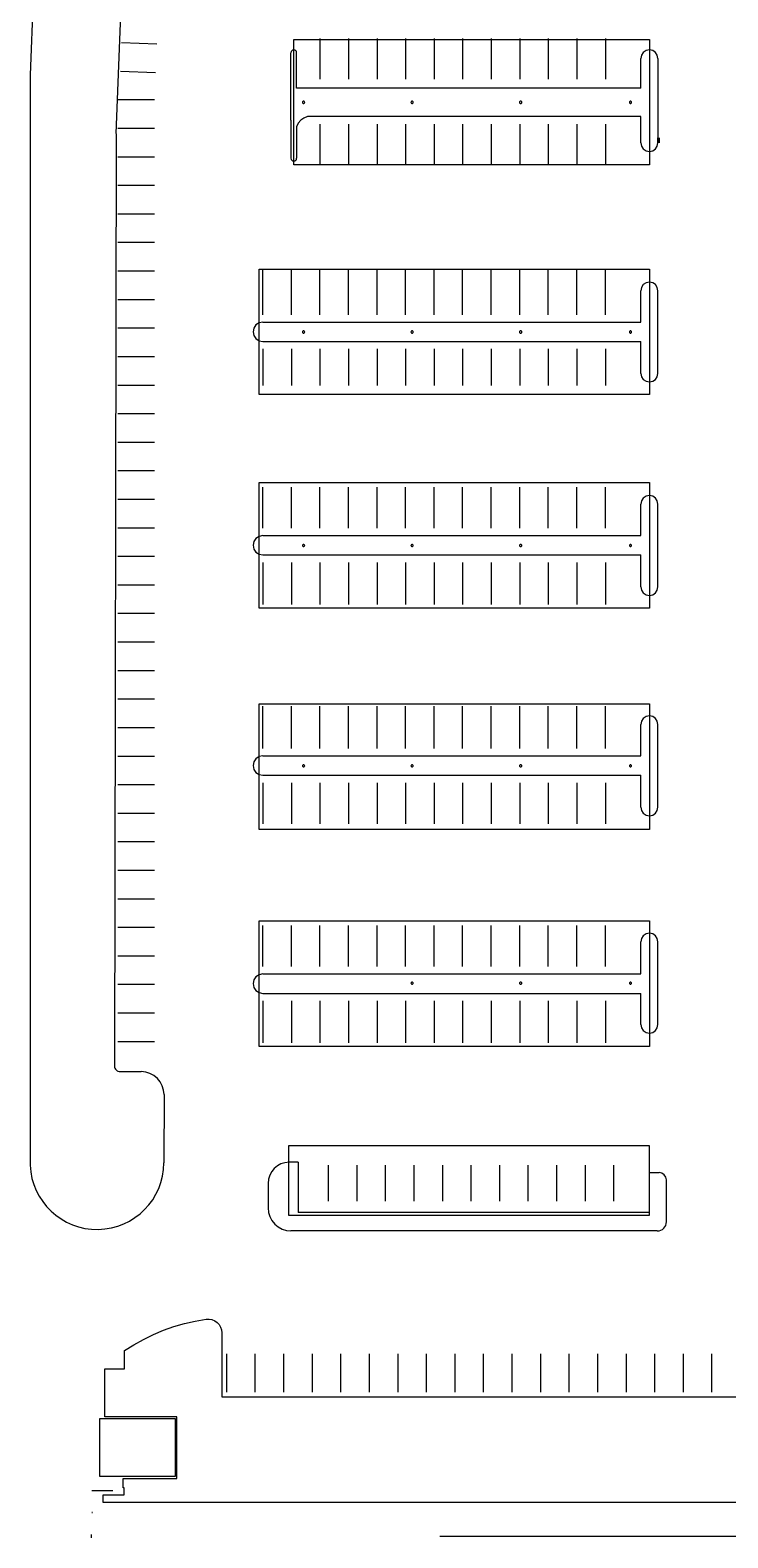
# Model space of a CAD drawing. Header units: metres. Extents: x 2 to 323, y -2 to 254.
# Drawn here: x 2 to 63.1, y 7.4 to 139.5 of the extents above; entities that cross this region are included whole.
import ezdxf

# ---------------------------------------------------------------- set-up
doc = ezdxf.new("R2010")
doc.units = ezdxf.units.M
for name, color, linetype in [('0-MURO', 7, 'Continuous'), ('0-PROYECCIONES', 7, 'Continuous'), ('0-VISTA-005', 7, 'Continuous'), ('0-VISTA-015', 7, 'Continuous'), ('00', 7, 'Continuous')]:
    doc.layers.add(name, color=color, linetype=linetype)

msp = doc.modelspace()

# ---------------------------------------------------------------- linework, layer by layer
at = {"layer": '0-MURO'}
msp.add_lwpolyline([(8.048, 17.871), (14.648, 17.871), (14.648, 12.771), (8.048, 12.771), (8.048, 17.871)], close=True, dxfattribs=at)
msp.add_lwpolyline([(8.048, 17.871), (14.648, 17.871), (14.648, 12.771), (8.048, 12.771), (8.048, 17.871)], close=True, dxfattribs=at)
at = {"layer": '0-PROYECCIONES'}
for points in [[(25.045, 127.68), (25.045, 138.68), (56.196, 138.68), (56.196, 127.68), (25.045, 127.68)], [(22.009, 107.561), (22.009, 118.561), (56.196, 118.561), (56.196, 107.561), (22.009, 107.561)], [(22.009, 88.86), (22.009, 99.86), (56.196, 99.86), (56.196, 88.86), (22.009, 88.86)], [(22.009, 69.46), (22.009, 80.46), (56.196, 80.46), (56.196, 69.46), (22.009, 69.46)], [(22.009, 50.46), (22.009, 61.46), (56.196, 61.46), (56.196, 50.46), (22.009, 50.46)], [(22.009, 50.46), (22.009, 61.46), (56.196, 61.46), (56.196, 50.46), (22.009, 50.46)], [(22.009, 50.46), (22.009, 61.46), (56.196, 61.46), (56.196, 50.46), (22.009, 50.46)], [(56.196, 41.76), (24.579, 41.76), (24.579, 35.672), (56.196, 35.672), (56.196, 41.76)], [(56.196, 41.76), (24.579, 41.76), (24.579, 35.672), (56.196, 35.672), (56.196, 41.76)]]:
    msp.add_lwpolyline(points, close=True, dxfattribs=at)
at = {"layer": '0-VISTA-005'}
for p, q in [((5.037, 215.94), (1.959, 135.559)), ((9.489, 130.425), (10.621, 158.757)), ((27.341, 138.749), (27.341, 135.2)), ((29.841, 138.749), (29.841, 135.2)), ((32.341, 138.749), (32.341, 135.2)), ((34.841, 138.749), (34.841, 135.2)), ((37.341, 138.749), (37.341, 135.2)), ((39.841, 138.749), (39.841, 135.2)), ((42.341, 138.749), (42.341, 135.2)), ((44.841, 138.749), (44.841, 135.2)), ((47.341, 138.749), (47.341, 135.2)), ((49.841, 138.749), (49.841, 135.2)), ((52.341, 138.749), (52.341, 135.2)), ((9.958, 138.397), (13.043, 138.274)), ((24.795, 131.605), (24.795, 137.51)), ((25.295, 134.41), (25.295, 137.51)), ((55.446, 134.41), (55.446, 137.01)), ((56.946, 137.01), (56.946, 129.611)), ((1.959, 135.559), (1.959, 40.055)), ((9.858, 135.899), (12.943, 135.776)), ((9.649, 133.399), (12.848, 133.399)), ((55.445, 134.41), (25.296, 134.41)), ((9.649, 130.899), (12.848, 130.899)), ((24.795, 131.605), (24.795, 128.261)), ((25.295, 131.01), (25.295, 128.261)), ((55.446, 131.91), (26.262, 131.91)), ((27.341, 131.26), (27.341, 127.711)), ((29.841, 131.26), (29.841, 127.711)), ((32.341, 131.26), (32.341, 127.711)), ((34.841, 131.26), (34.841, 127.711)), ((37.341, 131.26), (37.341, 127.711)), ((39.841, 131.26), (39.841, 127.711)), ((42.341, 131.26), (42.341, 127.711)), ((44.841, 131.26), (44.841, 127.711)), ((47.341, 131.26), (47.341, 127.711)), ((49.841, 131.26), (49.841, 127.711)), ((52.341, 131.26), (52.341, 127.711)), ((55.446, 129.611), (55.446, 131.91)), ((9.489, 130.4), (9.345, 48.75)), ((56.946, 129.611), (56.946, 130.061)), ((57.096, 129.611), (57.096, 130.061)), ((9.649, 128.399), (12.848, 128.399)), ((9.649, 125.899), (12.848, 125.899)), ((9.649, 123.399), (12.848, 123.399)), ((9.649, 120.899), (12.848, 120.899)), ((9.649, 118.399), (12.848, 118.399)), ((22.341, 114.561), (22.341, 118.561)), ((24.841, 114.561), (24.841, 118.561)), ((27.341, 114.561), (27.341, 118.561)), ((29.841, 114.561), (29.841, 118.561)), ((32.341, 114.561), (32.341, 118.561)), ((34.841, 114.561), (34.841, 118.561)), ((37.341, 114.561), (37.341, 118.561)), ((39.841, 114.561), (39.841, 118.561)), ((42.341, 114.561), (42.341, 118.561)), ((44.841, 114.561), (44.841, 118.561)), ((47.341, 114.561), (47.341, 118.561)), ((49.841, 114.561), (49.841, 118.561)), ((52.341, 114.561), (52.341, 118.561)), ((55.446, 113.911), (55.446, 116.661)), ((56.946, 109.42), (56.946, 116.661)), ((9.649, 115.899), (12.848, 115.899)), ((22.341, 113.911), (55.446, 113.911)), ((9.649, 113.399), (12.848, 113.399)), ((22.341, 112.211), (55.446, 112.211)), ((22.341, 111.561), (22.341, 108.36)), ((24.841, 111.561), (24.841, 108.36)), ((27.341, 111.561), (27.341, 108.36)), ((29.841, 111.561), (29.841, 108.36)), ((32.341, 111.561), (32.341, 108.36)), ((34.841, 111.561), (34.841, 108.36)), ((37.341, 111.561), (37.341, 108.36)), ((39.841, 111.561), (39.841, 108.36)), ((42.341, 111.561), (42.341, 108.36)), ((44.841, 111.561), (44.841, 108.36)), ((47.341, 111.561), (47.341, 108.36)), ((49.841, 111.561), (49.841, 108.36)), ((52.341, 111.561), (52.341, 108.36)), ((55.446, 109.42), (55.446, 112.211)), ((9.649, 110.899), (12.848, 110.899)), ((9.649, 108.399), (12.848, 108.399)), ((9.649, 105.899), (12.848, 105.899)), ((9.649, 103.399), (12.848, 103.399)), ((9.649, 100.899), (12.848, 100.899)), ((22.341, 95.86), (22.341, 99.46)), ((24.841, 95.86), (24.841, 99.46)), ((27.341, 95.86), (27.341, 99.46)), ((29.841, 95.86), (29.841, 99.46)), ((32.341, 95.86), (32.341, 99.46)), ((34.841, 95.86), (34.841, 99.46)), ((37.341, 95.86), (37.341, 99.46)), ((39.841, 95.86), (39.841, 99.46)), ((42.341, 95.86), (42.341, 99.46)), ((44.841, 95.86), (44.841, 99.46)), ((47.341, 95.86), (47.341, 99.46)), ((49.841, 95.86), (49.841, 99.46)), ((52.341, 95.86), (52.341, 99.46)), ((9.649, 98.399), (12.848, 98.399)), ((55.446, 95.21), (55.446, 97.96)), ((56.946, 90.719), (56.946, 97.96)), ((9.649, 95.899), (12.848, 95.899)), ((22.341, 95.21), (55.446, 95.21)), ((9.649, 93.399), (12.848, 93.399)), ((22.341, 93.51), (55.446, 93.51)), ((22.341, 92.86), (22.341, 89.16)), ((24.841, 92.86), (24.841, 89.16)), ((27.341, 92.86), (27.341, 89.16)), ((29.841, 92.86), (29.841, 89.16)), ((32.341, 92.86), (32.341, 89.16)), ((34.841, 92.86), (34.841, 89.16)), ((37.341, 92.86), (37.341, 89.16)), ((39.841, 92.86), (39.841, 89.16)), ((42.341, 92.86), (42.341, 89.16)), ((44.841, 92.86), (44.841, 89.16)), ((47.341, 92.86), (47.341, 89.16)), ((49.841, 92.86), (49.841, 89.16)), ((52.341, 92.86), (52.341, 89.16)), ((55.446, 90.719), (55.446, 93.51)), ((9.649, 90.899), (12.848, 90.899)), ((9.649, 88.399), (12.848, 88.399)), ((9.649, 85.899), (12.848, 85.899)), ((9.649, 83.399), (12.848, 83.399)), ((9.649, 80.899), (12.848, 80.899)), ((22.341, 76.561), (22.341, 80.26)), ((24.841, 76.561), (24.841, 80.26)), ((27.341, 76.561), (27.341, 80.26)), ((29.841, 76.561), (29.841, 80.26)), ((32.341, 76.561), (32.341, 80.26)), ((34.841, 76.561), (34.841, 80.26)), ((37.341, 76.561), (37.341, 80.26)), ((39.841, 76.561), (39.841, 80.26)), ((42.341, 76.561), (42.341, 80.26)), ((44.841, 76.561), (44.841, 80.26)), ((47.341, 76.561), (47.341, 80.26)), ((49.841, 76.561), (49.841, 80.26)), ((52.341, 76.561), (52.341, 80.26)), ((9.649, 78.399), (12.848, 78.399)), ((55.446, 75.911), (55.446, 78.661)), ((56.946, 71.42), (56.946, 78.661)), ((9.649, 75.899), (12.848, 75.899)), ((22.341, 75.911), (55.446, 75.911)), ((22.341, 74.211), (55.446, 74.211)), ((55.446, 71.42), (55.446, 74.211)), ((9.649, 73.399), (12.848, 73.399)), ((22.341, 73.561), (22.341, 69.96)), ((24.841, 73.561), (24.841, 69.96)), ((27.341, 73.561), (27.341, 69.96)), ((29.841, 73.561), (29.841, 69.96)), ((32.341, 73.561), (32.341, 69.96)), ((34.841, 73.561), (34.841, 69.96)), ((37.341, 73.561), (37.341, 69.96)), ((39.841, 73.561), (39.841, 69.96)), ((42.341, 73.561), (42.341, 69.96)), ((44.841, 73.561), (44.841, 69.96)), ((47.341, 73.561), (47.341, 69.96)), ((49.841, 73.561), (49.841, 69.96)), ((52.341, 73.561), (52.341, 69.96)), ((9.649, 70.899), (12.848, 70.899)), ((9.649, 68.399), (12.848, 68.399)), ((9.649, 65.899), (12.848, 65.899)), ((9.649, 63.399), (12.848, 63.399)), ((9.649, 60.899), (12.848, 60.899)), ((22.341, 57.46), (22.341, 61.06)), ((24.841, 57.46), (24.841, 61.06)), ((27.341, 57.46), (27.341, 61.06)), ((29.841, 57.46), (29.841, 61.06)), ((32.341, 57.46), (32.341, 61.06)), ((34.841, 57.46), (34.841, 61.06)), ((37.341, 57.46), (37.341, 61.06)), ((39.841, 57.46), (39.841, 61.06)), ((42.341, 57.46), (42.341, 61.06)), ((44.841, 57.46), (44.841, 61.06)), ((47.341, 57.46), (47.341, 61.06)), ((49.841, 57.46), (49.841, 61.06)), ((52.341, 57.46), (52.341, 61.06)), ((55.446, 56.81), (55.446, 59.623)), ((56.946, 52.383), (56.946, 59.623)), ((9.649, 58.399), (12.848, 58.399)), ((22.341, 56.81), (55.446, 56.81)), ((9.649, 55.899), (12.848, 55.899)), ((22.341, 55.11), (55.446, 55.11)), ((22.341, 54.46), (22.341, 50.76)), ((24.841, 54.46), (24.841, 50.76)), ((27.341, 54.46), (27.341, 50.76)), ((29.841, 54.46), (29.841, 50.76)), ((32.341, 54.46), (32.341, 50.76)), ((34.841, 54.46), (34.841, 50.76)), ((37.341, 54.46), (37.341, 50.76)), ((39.841, 54.46), (39.841, 50.76)), ((42.341, 54.46), (42.341, 50.76)), ((44.841, 54.46), (44.841, 50.76)), ((47.341, 54.46), (47.341, 50.76)), ((49.841, 54.46), (49.841, 50.76)), ((52.341, 54.46), (52.341, 50.76)), ((55.446, 52.383), (55.446, 55.11)), ((9.649, 53.399), (12.848, 53.399)), ((9.649, 50.899), (12.848, 50.899)), ((9.845, 48.249), (11.687, 48.249)), ((13.687, 46.245), (13.677, 40.266)), ((25.444, 40.31), (24.648, 40.31)), ((25.444, 40.31), (25.444, 35.91)), ((28.094, 36.91), (28.094, 40.059)), ((30.594, 36.91), (30.594, 40.059)), ((33.094, 36.91), (33.094, 40.059)), ((35.594, 36.91), (35.594, 40.059)), ((38.094, 36.91), (38.094, 40.059)), ((40.594, 36.91), (40.594, 40.059)), ((43.094, 36.91), (43.094, 40.059)), ((45.594, 36.91), (45.594, 40.059)), ((48.094, 36.91), (48.094, 40.059)), ((50.594, 36.91), (50.594, 40.059)), ((53.094, 36.91), (53.094, 40.059)), ((22.798, 38.463), (22.795, 36.313)), ((56.198, 35.91), (56.198, 39.409)), ((56.198, 39.409), (57.048, 39.409)), ((57.699, 35.096), (57.698, 38.759)), ((56.198, 35.91), (25.444, 35.91)), ((56.198, 34.31), (24.795, 34.31)), ((25.444, 34.31), (24.795, 34.31)), ((56.198, 34.305), (56.198, 34.31)), ((56.888, 34.296), (56.198, 34.305)), ((19.182, 20.17), (19.182, 23.52)), ((21.682, 20.17), (21.682, 23.52)), ((24.182, 20.17), (24.182, 23.52)), ((26.682, 20.17), (26.682, 23.52)), ((29.182, 20.17), (29.182, 23.52)), ((31.682, 20.17), (31.682, 23.52)), ((34.182, 20.17), (34.182, 23.52)), ((36.682, 20.17), (36.682, 23.52)), ((39.182, 20.17), (39.182, 23.52)), ((41.682, 20.17), (41.682, 23.52)), ((44.182, 20.17), (44.182, 23.52)), ((46.682, 20.17), (46.682, 23.52)), ((49.182, 20.17), (49.182, 23.52)), ((51.682, 20.17), (51.682, 23.52)), ((54.182, 20.17), (54.182, 23.52)), ((56.682, 20.17), (56.682, 23.52)), ((59.182, 20.17), (59.182, 23.52)), ((61.682, 20.17), (61.682, 23.52))]:
    msp.add_line(p, q, dxfattribs=at)
for points in [[(25.295, 137.51), (25.276, 137.607), (25.222, 137.687), (25.143, 137.74), (25.045, 137.76), (24.948, 137.74), (24.869, 137.687), (24.815, 137.607), (24.795, 137.51)], [(56.946, 137.01), (56.887, 137.302), (56.726, 137.54), (56.488, 137.701), (56.196, 137.76), (55.904, 137.701), (55.665, 137.54), (55.505, 137.302), (55.446, 137.01)], [(25.295, 134.41), (25.295, 134.41), (25.296, 134.41), (25.296, 134.41), (25.296, 134.41)], [(25.445, 134.41), (25.445, 134.41), (25.446, 134.41), (25.446, 134.41), (25.446, 134.41)], [(55.445, 134.41), (55.445, 134.41), (55.445, 134.41), (55.446, 134.41), (55.446, 134.41)], [(26.262, 131.91), (25.936, 131.788), (25.658, 131.589), (25.44, 131.326), (25.295, 131.01)], [(55.446, 129.611), (55.505, 129.319), (55.665, 129.08), (55.904, 128.92), (56.196, 128.861), (56.488, 128.92), (56.726, 129.08), (56.887, 129.319), (56.946, 129.611)], [(24.795, 128.261), (24.815, 128.163), (24.869, 128.084), (24.948, 128.03), (25.045, 128.011), (25.143, 128.03), (25.222, 128.084), (25.276, 128.163), (25.295, 128.261)], [(56.946, 116.661), (56.887, 116.953), (56.726, 117.191), (56.488, 117.352), (56.196, 117.411), (55.904, 117.352), (55.665, 117.191), (55.505, 116.953), (55.446, 116.661)], [(22.341, 113.911), (22.01, 113.844), (21.74, 113.662), (21.558, 113.392), (21.491, 113.061), (21.558, 112.73), (21.74, 112.46), (22.01, 112.278), (22.341, 112.211)], [(55.446, 109.42), (55.505, 109.128), (55.665, 108.89), (55.904, 108.729), (56.196, 108.67), (56.488, 108.729), (56.726, 108.89), (56.887, 109.128), (56.946, 109.42)], [(56.946, 97.96), (56.887, 98.252), (56.726, 98.49), (56.488, 98.651), (56.196, 98.71), (55.904, 98.651), (55.665, 98.49), (55.505, 98.252), (55.446, 97.96)], [(22.341, 95.21), (22.01, 95.143), (21.74, 94.961), (21.558, 94.691), (21.491, 94.36), (21.558, 94.029), (21.74, 93.759), (22.01, 93.577), (22.341, 93.51)], [(55.446, 90.719), (55.505, 90.427), (55.665, 90.189), (55.904, 90.028), (56.196, 89.969), (56.488, 90.028), (56.726, 90.189), (56.887, 90.427), (56.946, 90.719)], [(56.946, 78.661), (56.887, 78.953), (56.726, 79.191), (56.488, 79.352), (56.196, 79.411), (55.904, 79.352), (55.665, 79.191), (55.505, 78.953), (55.446, 78.661)], [(22.341, 75.911), (22.01, 75.844), (21.74, 75.662), (21.558, 75.392), (21.491, 75.061), (21.558, 74.73), (21.74, 74.46), (22.01, 74.278), (22.341, 74.211)], [(55.446, 71.42), (55.505, 71.128), (55.665, 70.89), (55.904, 70.729), (56.196, 70.67), (56.488, 70.729), (56.726, 70.89), (56.887, 71.128), (56.946, 71.42)], [(56.946, 59.623), (56.887, 59.915), (56.726, 60.154), (56.488, 60.314), (56.196, 60.373), (55.904, 60.314), (55.665, 60.154), (55.505, 59.915), (55.446, 59.623)], [(22.341, 56.81), (22.01, 56.743), (21.74, 56.561), (21.558, 56.291), (21.491, 55.96), (21.558, 55.629), (21.74, 55.359), (22.01, 55.177), (22.341, 55.11)], [(55.446, 52.383), (55.505, 52.091), (55.665, 51.852), (55.904, 51.692), (56.196, 51.633), (56.488, 51.692), (56.726, 51.852), (56.887, 52.091), (56.946, 52.383)], [(9.345, 48.75), (9.354, 48.652), (9.383, 48.558), (9.428, 48.472), (9.491, 48.396), (9.567, 48.333), (9.653, 48.287), (9.747, 48.259), (9.845, 48.249)], [(13.687, 46.245), (13.649, 46.638), (13.536, 47.012), (13.353, 47.357), (13.103, 47.662), (12.798, 47.912), (12.454, 48.096), (12.08, 48.21), (11.687, 48.249)], [(1.959, 40.061), (2.011, 39.472), (2.12, 38.902), (2.282, 38.353), (2.494, 37.829), (2.754, 37.331), (3.058, 36.863), (3.405, 36.428), (3.79, 36.028), (4.211, 35.666), (4.665, 35.345), (5.149, 35.068), (5.66, 34.836), (6.195, 34.654), (6.752, 34.523), (7.328, 34.447), (7.919, 34.428), (8.508, 34.467), (9.081, 34.564), (9.633, 34.714), (10.162, 34.915), (10.664, 35.164), (11.138, 35.459), (11.581, 35.796), (11.989, 36.172), (12.36, 36.585), (12.69, 37.032), (12.978, 37.51), (13.22, 38.017), (13.414, 38.548), (13.557, 39.102), (13.645, 39.676), (13.677, 40.266)], [(24.648, 40.31), (24.276, 40.272), (23.929, 40.165), (23.615, 39.995), (23.341, 39.769), (23.115, 39.496), (22.945, 39.182), (22.836, 38.836), (22.798, 38.463)], [(57.698, 38.759), (57.647, 39.012), (57.508, 39.219), (57.301, 39.358), (57.048, 39.409)], [(22.795, 36.313), (22.833, 35.921), (22.946, 35.547), (23.13, 35.202), (23.38, 34.897), (23.684, 34.647), (24.029, 34.462), (24.402, 34.349), (24.795, 34.31)], [(56.888, 34.296), (57.046, 34.309), (57.197, 34.354), (57.337, 34.426), (57.46, 34.526), (57.562, 34.649), (57.637, 34.787), (57.683, 34.938), (57.699, 35.096)], [(64.473, 10.52), (8.348, 10.52), (8.348, 11.191), (10.198, 11.191), (10.198, 11.791), (10.098, 11.791), (10.098, 12.621), (14.798, 12.621), (14.798, 18.021), (8.498, 18.021), (8.498, 22.221), (10.217, 22.221), (10.217, 23.81), (11.036, 24.329), (11.88, 24.799), (12.749, 25.221), (13.639, 25.593), (14.549, 25.914), (15.476, 26.184), (16.418, 26.401), (17.374, 26.565), (17.633, 26.575), (17.885, 26.53), (18.122, 26.432), (18.335, 26.285), (18.512, 26.096), (18.643, 25.875), (18.725, 25.632), (18.753, 25.375), (18.753, 19.76), (64.473, 19.76)]]:
    msp.add_lwpolyline(points, dxfattribs=at)
at = {"layer": '0-VISTA-015'}
for p, q in [((7.376, 11.561), (9.196, 11.561)), ((7.376, 11.561), (9.196, 11.561)), ((7.406, 9.62), (7.376, 9.62)), ((7.406, 9.62), (7.376, 9.62)), ((7.406, 9.596), (7.376, 9.596)), ((7.406, 9.596), (7.376, 9.596))]:
    msp.add_line(p, q, dxfattribs=at)
for points in [[(26.006, 133.16), (25.998, 133.199), (25.976, 133.231), (25.945, 133.252), (25.906, 133.26), (25.867, 133.252), (25.835, 133.231), (25.813, 133.199), (25.806, 133.16), (25.813, 133.121), (25.835, 133.089), (25.867, 133.068), (25.906, 133.06), (25.945, 133.068), (25.976, 133.089), (25.998, 133.121), (26.006, 133.16)], [(26.006, 133.16), (25.998, 133.199), (25.976, 133.231), (25.945, 133.252), (25.906, 133.26), (25.867, 133.252), (25.835, 133.231), (25.813, 133.199), (25.806, 133.16), (25.813, 133.121), (25.835, 133.089), (25.867, 133.068), (25.906, 133.06), (25.945, 133.068), (25.976, 133.089), (25.998, 133.121), (26.006, 133.16)], [(35.516, 133.16), (35.508, 133.199), (35.486, 133.231), (35.455, 133.252), (35.416, 133.26), (35.377, 133.252), (35.345, 133.231), (35.323, 133.199), (35.316, 133.16), (35.323, 133.121), (35.345, 133.089), (35.377, 133.068), (35.416, 133.06), (35.455, 133.068), (35.486, 133.089), (35.508, 133.121), (35.516, 133.16)], [(35.516, 133.16), (35.508, 133.199), (35.486, 133.231), (35.455, 133.252), (35.416, 133.26), (35.377, 133.252), (35.345, 133.231), (35.323, 133.199), (35.316, 133.16), (35.323, 133.121), (35.345, 133.089), (35.377, 133.068), (35.416, 133.06), (35.455, 133.068), (35.486, 133.089), (35.508, 133.121), (35.516, 133.16)], [(45.026, 133.16), (45.018, 133.199), (44.996, 133.231), (44.965, 133.252), (44.926, 133.26), (44.887, 133.252), (44.855, 133.231), (44.833, 133.199), (44.826, 133.16), (44.833, 133.121), (44.855, 133.089), (44.887, 133.068), (44.926, 133.06), (44.965, 133.068), (44.996, 133.089), (45.018, 133.121), (45.026, 133.16)], [(45.026, 133.16), (45.018, 133.199), (44.996, 133.231), (44.965, 133.252), (44.926, 133.26), (44.887, 133.252), (44.855, 133.231), (44.833, 133.199), (44.826, 133.16), (44.833, 133.121), (44.855, 133.089), (44.887, 133.068), (44.926, 133.06), (44.965, 133.068), (44.996, 133.089), (45.018, 133.121), (45.026, 133.16)], [(54.646, 133.16), (54.638, 133.199), (54.616, 133.231), (54.585, 133.252), (54.546, 133.26), (54.507, 133.252), (54.475, 133.231), (54.453, 133.199), (54.446, 133.16), (54.453, 133.121), (54.475, 133.089), (54.507, 133.068), (54.546, 133.06), (54.585, 133.068), (54.616, 133.089), (54.638, 133.121), (54.646, 133.16)], [(54.646, 133.16), (54.638, 133.199), (54.616, 133.231), (54.585, 133.252), (54.546, 133.26), (54.507, 133.252), (54.475, 133.231), (54.453, 133.199), (54.446, 133.16), (54.453, 133.121), (54.475, 133.089), (54.507, 133.068), (54.546, 133.06), (54.585, 133.068), (54.616, 133.089), (54.638, 133.121), (54.646, 133.16)], [(26.006, 113.04), (25.998, 113.079), (25.976, 113.111), (25.945, 113.133), (25.906, 113.14), (25.867, 113.133), (25.835, 113.111), (25.813, 113.079), (25.806, 113.04), (25.813, 113.002), (25.835, 112.97), (25.867, 112.948), (25.906, 112.94), (25.945, 112.948), (25.976, 112.97), (25.998, 113.002), (26.006, 113.04)], [(26.006, 113.04), (25.998, 113.079), (25.976, 113.111), (25.945, 113.133), (25.906, 113.14), (25.867, 113.133), (25.835, 113.111), (25.813, 113.079), (25.806, 113.04), (25.813, 113.002), (25.835, 112.97), (25.867, 112.948), (25.906, 112.94), (25.945, 112.948), (25.976, 112.97), (25.998, 113.002), (26.006, 113.04)], [(35.516, 113.04), (35.508, 113.079), (35.486, 113.111), (35.455, 113.133), (35.416, 113.14), (35.377, 113.133), (35.345, 113.111), (35.323, 113.079), (35.316, 113.04), (35.323, 113.002), (35.345, 112.97), (35.377, 112.948), (35.416, 112.94), (35.455, 112.948), (35.486, 112.97), (35.508, 113.002), (35.516, 113.04)], [(35.516, 113.04), (35.508, 113.079), (35.486, 113.111), (35.455, 113.133), (35.416, 113.14), (35.377, 113.133), (35.345, 113.111), (35.323, 113.079), (35.316, 113.04), (35.323, 113.002), (35.345, 112.97), (35.377, 112.948), (35.416, 112.94), (35.455, 112.948), (35.486, 112.97), (35.508, 113.002), (35.516, 113.04)], [(45.026, 113.04), (45.018, 113.079), (44.996, 113.111), (44.965, 113.133), (44.926, 113.14), (44.887, 113.133), (44.855, 113.111), (44.833, 113.079), (44.826, 113.04), (44.833, 113.002), (44.855, 112.97), (44.887, 112.948), (44.926, 112.94), (44.965, 112.948), (44.996, 112.97), (45.018, 113.002), (45.026, 113.04)], [(45.026, 113.04), (45.018, 113.079), (44.996, 113.111), (44.965, 113.133), (44.926, 113.14), (44.887, 113.133), (44.855, 113.111), (44.833, 113.079), (44.826, 113.04), (44.833, 113.002), (44.855, 112.97), (44.887, 112.948), (44.926, 112.94), (44.965, 112.948), (44.996, 112.97), (45.018, 113.002), (45.026, 113.04)], [(54.646, 113.04), (54.638, 113.079), (54.616, 113.111), (54.585, 113.133), (54.546, 113.14), (54.507, 113.133), (54.475, 113.111), (54.453, 113.079), (54.446, 113.04), (54.453, 113.002), (54.475, 112.97), (54.507, 112.948), (54.546, 112.94), (54.585, 112.948), (54.616, 112.97), (54.638, 113.002), (54.646, 113.04)], [(54.646, 113.04), (54.638, 113.079), (54.616, 113.111), (54.585, 113.133), (54.546, 113.14), (54.507, 113.133), (54.475, 113.111), (54.453, 113.079), (54.446, 113.04), (54.453, 113.002), (54.475, 112.97), (54.507, 112.948), (54.546, 112.94), (54.585, 112.948), (54.616, 112.97), (54.638, 113.002), (54.646, 113.04)], [(26.006, 94.34), (25.998, 94.379), (25.976, 94.41), (25.945, 94.432), (25.906, 94.44), (25.867, 94.432), (25.835, 94.41), (25.813, 94.379), (25.806, 94.34), (25.813, 94.301), (25.835, 94.269), (25.867, 94.247), (25.906, 94.24), (25.945, 94.247), (25.976, 94.269), (25.998, 94.301), (26.006, 94.34)], [(26.006, 94.34), (25.998, 94.379), (25.976, 94.41), (25.945, 94.432), (25.906, 94.44), (25.867, 94.432), (25.835, 94.41), (25.813, 94.379), (25.806, 94.34), (25.813, 94.301), (25.835, 94.269), (25.867, 94.247), (25.906, 94.24), (25.945, 94.247), (25.976, 94.269), (25.998, 94.301), (26.006, 94.34)], [(35.516, 94.34), (35.508, 94.379), (35.486, 94.41), (35.455, 94.432), (35.416, 94.44), (35.377, 94.432), (35.345, 94.41), (35.323, 94.379), (35.316, 94.34), (35.323, 94.301), (35.345, 94.269), (35.377, 94.247), (35.416, 94.24), (35.455, 94.247), (35.486, 94.269), (35.508, 94.301), (35.516, 94.34)], [(35.516, 94.34), (35.508, 94.379), (35.486, 94.41), (35.455, 94.432), (35.416, 94.44), (35.377, 94.432), (35.345, 94.41), (35.323, 94.379), (35.316, 94.34), (35.323, 94.301), (35.345, 94.269), (35.377, 94.247), (35.416, 94.24), (35.455, 94.247), (35.486, 94.269), (35.508, 94.301), (35.516, 94.34)], [(45.026, 94.34), (45.018, 94.379), (44.996, 94.41), (44.965, 94.432), (44.926, 94.44), (44.887, 94.432), (44.855, 94.41), (44.833, 94.379), (44.826, 94.34), (44.833, 94.301), (44.855, 94.269), (44.887, 94.247), (44.926, 94.24), (44.965, 94.247), (44.996, 94.269), (45.018, 94.301), (45.026, 94.34)], [(45.026, 94.34), (45.018, 94.379), (44.996, 94.41), (44.965, 94.432), (44.926, 94.44), (44.887, 94.432), (44.855, 94.41), (44.833, 94.379), (44.826, 94.34), (44.833, 94.301), (44.855, 94.269), (44.887, 94.247), (44.926, 94.24), (44.965, 94.247), (44.996, 94.269), (45.018, 94.301), (45.026, 94.34)], [(54.646, 94.34), (54.638, 94.379), (54.616, 94.41), (54.585, 94.432), (54.546, 94.44), (54.507, 94.432), (54.475, 94.41), (54.453, 94.379), (54.446, 94.34), (54.453, 94.301), (54.475, 94.269), (54.507, 94.247), (54.546, 94.24), (54.585, 94.247), (54.616, 94.269), (54.638, 94.301), (54.646, 94.34)], [(54.646, 94.34), (54.638, 94.379), (54.616, 94.41), (54.585, 94.432), (54.546, 94.44), (54.507, 94.432), (54.475, 94.41), (54.453, 94.379), (54.446, 94.34), (54.453, 94.301), (54.475, 94.269), (54.507, 94.247), (54.546, 94.24), (54.585, 94.247), (54.616, 94.269), (54.638, 94.301), (54.646, 94.34)], [(26.006, 75.04), (25.998, 75.079), (25.976, 75.111), (25.945, 75.133), (25.906, 75.14), (25.867, 75.133), (25.835, 75.111), (25.813, 75.079), (25.806, 75.04), (25.813, 75.002), (25.835, 74.97), (25.867, 74.948), (25.906, 74.94), (25.945, 74.948), (25.976, 74.97), (25.998, 75.002), (26.006, 75.04)], [(26.006, 75.04), (25.998, 75.079), (25.976, 75.111), (25.945, 75.133), (25.906, 75.14), (25.867, 75.133), (25.835, 75.111), (25.813, 75.079), (25.806, 75.04), (25.813, 75.002), (25.835, 74.97), (25.867, 74.948), (25.906, 74.94), (25.945, 74.948), (25.976, 74.97), (25.998, 75.002), (26.006, 75.04)], [(35.516, 75.04), (35.508, 75.079), (35.486, 75.111), (35.455, 75.133), (35.416, 75.14), (35.377, 75.133), (35.345, 75.111), (35.323, 75.079), (35.316, 75.04), (35.323, 75.002), (35.345, 74.97), (35.377, 74.948), (35.416, 74.94), (35.455, 74.948), (35.486, 74.97), (35.508, 75.002), (35.516, 75.04)], [(35.516, 75.04), (35.508, 75.079), (35.486, 75.111), (35.455, 75.133), (35.416, 75.14), (35.377, 75.133), (35.345, 75.111), (35.323, 75.079), (35.316, 75.04), (35.323, 75.002), (35.345, 74.97), (35.377, 74.948), (35.416, 74.94), (35.455, 74.948), (35.486, 74.97), (35.508, 75.002), (35.516, 75.04)], [(45.026, 75.04), (45.018, 75.079), (44.996, 75.111), (44.965, 75.133), (44.926, 75.14), (44.887, 75.133), (44.855, 75.111), (44.833, 75.079), (44.826, 75.04), (44.833, 75.002), (44.855, 74.97), (44.887, 74.948), (44.926, 74.94), (44.965, 74.948), (44.996, 74.97), (45.018, 75.002), (45.026, 75.04)], [(45.026, 75.04), (45.018, 75.079), (44.996, 75.111), (44.965, 75.133), (44.926, 75.14), (44.887, 75.133), (44.855, 75.111), (44.833, 75.079), (44.826, 75.04), (44.833, 75.002), (44.855, 74.97), (44.887, 74.948), (44.926, 74.94), (44.965, 74.948), (44.996, 74.97), (45.018, 75.002), (45.026, 75.04)], [(54.646, 75.04), (54.638, 75.079), (54.616, 75.111), (54.585, 75.133), (54.546, 75.14), (54.507, 75.133), (54.475, 75.111), (54.453, 75.079), (54.446, 75.04), (54.453, 75.002), (54.475, 74.97), (54.507, 74.948), (54.546, 74.94), (54.585, 74.948), (54.616, 74.97), (54.638, 75.002), (54.646, 75.04)], [(54.646, 75.04), (54.638, 75.079), (54.616, 75.111), (54.585, 75.133), (54.546, 75.14), (54.507, 75.133), (54.475, 75.111), (54.453, 75.079), (54.446, 75.04), (54.453, 75.002), (54.475, 74.97), (54.507, 74.948), (54.546, 74.94), (54.585, 74.948), (54.616, 74.97), (54.638, 75.002), (54.646, 75.04)], [(35.516, 56.003), (35.508, 56.042), (35.486, 56.074), (35.455, 56.095), (35.416, 56.103), (35.377, 56.095), (35.345, 56.074), (35.323, 56.042), (35.316, 56.003), (35.323, 55.964), (35.345, 55.932), (35.377, 55.911), (35.416, 55.903), (35.455, 55.911), (35.486, 55.932), (35.508, 55.964), (35.516, 56.003)], [(35.516, 56.003), (35.508, 56.042), (35.486, 56.074), (35.455, 56.095), (35.416, 56.103), (35.377, 56.095), (35.345, 56.074), (35.323, 56.042), (35.316, 56.003), (35.323, 55.964), (35.345, 55.932), (35.377, 55.911), (35.416, 55.903), (35.455, 55.911), (35.486, 55.932), (35.508, 55.964), (35.516, 56.003)], [(45.026, 56.003), (45.018, 56.042), (44.996, 56.074), (44.965, 56.095), (44.926, 56.103), (44.887, 56.095), (44.855, 56.074), (44.833, 56.042), (44.826, 56.003), (44.833, 55.964), (44.855, 55.932), (44.887, 55.911), (44.926, 55.903), (44.965, 55.911), (44.996, 55.932), (45.018, 55.964), (45.026, 56.003)], [(45.026, 56.003), (45.018, 56.042), (44.996, 56.074), (44.965, 56.095), (44.926, 56.103), (44.887, 56.095), (44.855, 56.074), (44.833, 56.042), (44.826, 56.003), (44.833, 55.964), (44.855, 55.932), (44.887, 55.911), (44.926, 55.903), (44.965, 55.911), (44.996, 55.932), (45.018, 55.964), (45.026, 56.003)], [(54.646, 56.003), (54.638, 56.042), (54.616, 56.074), (54.585, 56.095), (54.546, 56.103), (54.507, 56.095), (54.475, 56.074), (54.453, 56.042), (54.446, 56.003), (54.453, 55.964), (54.475, 55.932), (54.507, 55.911), (54.546, 55.903), (54.585, 55.911), (54.616, 55.932), (54.638, 55.964), (54.646, 56.003)], [(54.646, 56.003), (54.638, 56.042), (54.616, 56.074), (54.585, 56.095), (54.546, 56.103), (54.507, 56.095), (54.475, 56.074), (54.453, 56.042), (54.446, 56.003), (54.453, 55.964), (54.475, 55.932), (54.507, 55.911), (54.546, 55.903), (54.585, 55.911), (54.616, 55.932), (54.638, 55.964), (54.646, 56.003)]]:
    msp.add_lwpolyline(points, close=True, dxfattribs=at)
at = {"layer": '00'}
for p, q in [((18.753, 20.593), (18.753, 20.06)), ((18.753, 20.593), (18.753, 20.06)), ((18.753, 20.593), (18.753, 20.06)), ((18.753, 20.593), (18.753, 20.06)), ((7.296, 7.711), (7.296, 7.411)), ((7.296, 7.711), (7.296, 7.411)), ((37.856, 7.561), (192.761, 7.561)), ((37.856, 7.561), (192.761, 7.561))]:
    msp.add_line(p, q, dxfattribs=at)

doc.saveas('drawing.dxf')
